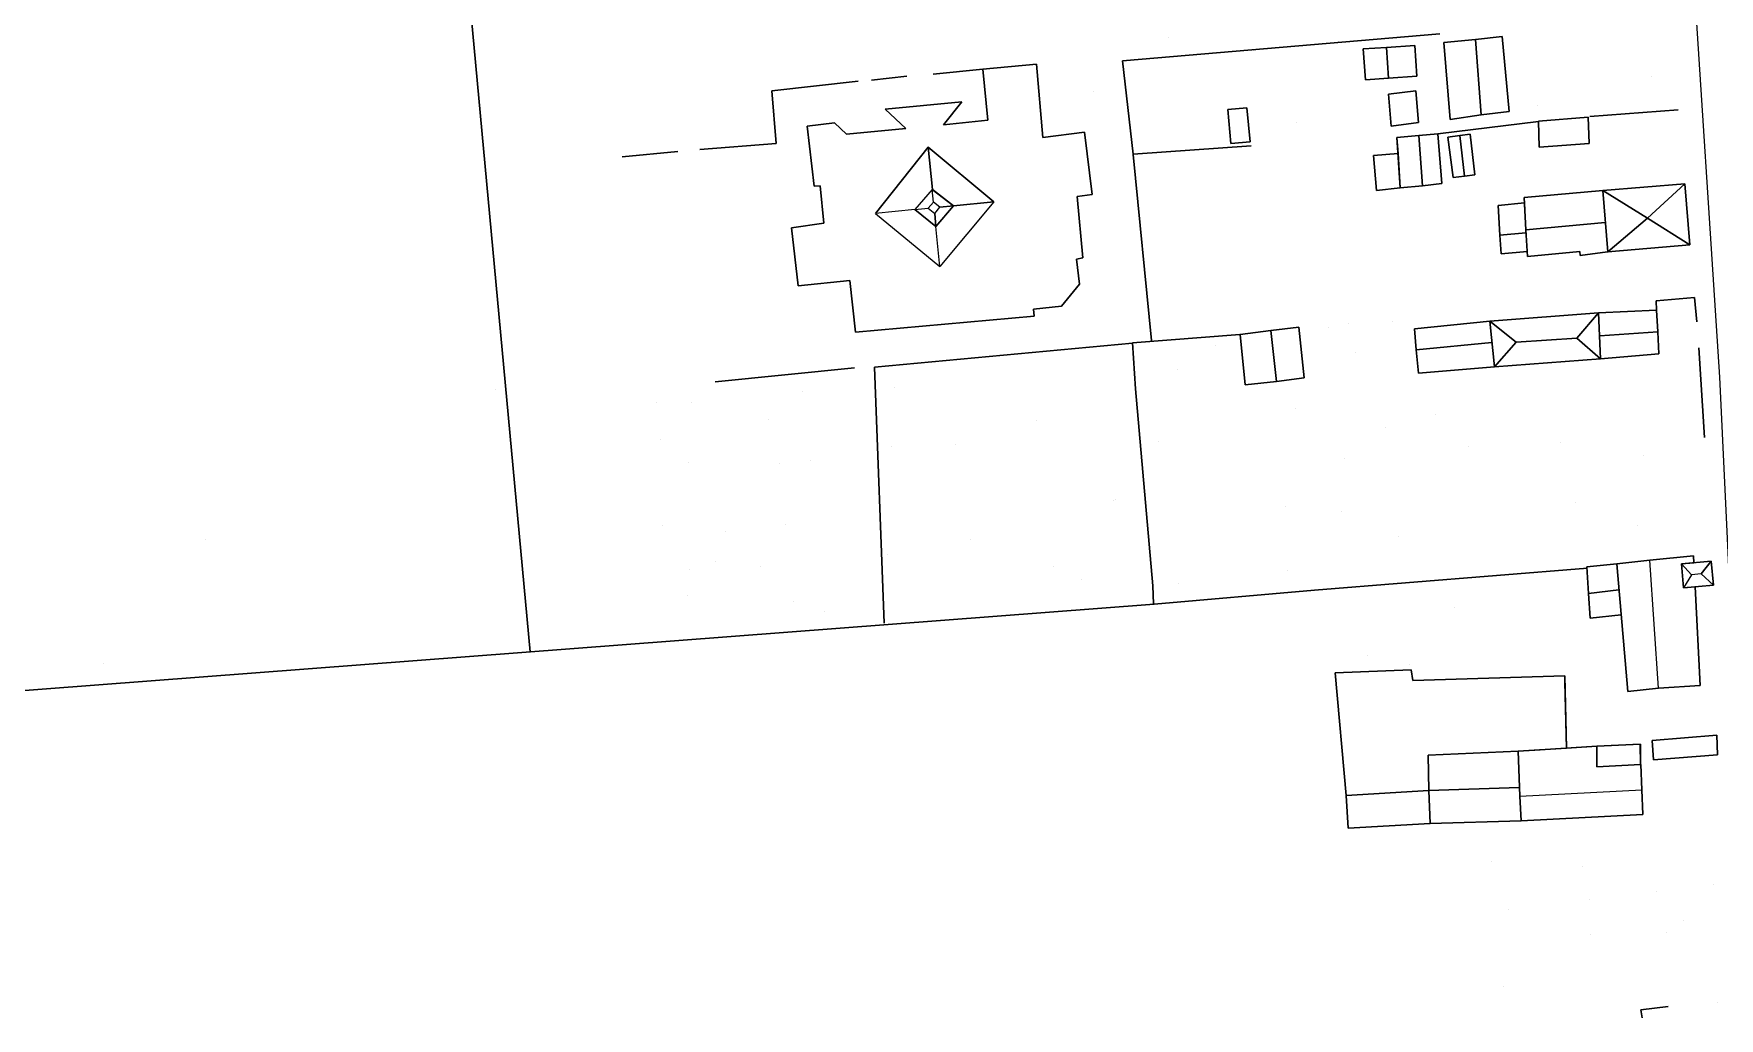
# Model space of a CAD drawing. Extents: x 526713 to 527247, y 149850 to 150411.
# Drawn here: x 526898.7 to 527122.1, y 149851.7 to 149982.2 of the extents above; entities that cross this region are included whole.
import ezdxf

# ---------------------------------------------------------------- set-up
doc = ezdxf.new("R2010")
doc.units = 0
doc.header["$LTSCALE"] = 10
doc.linetypes.add('CONTINU', pattern=[0])
for name, color, linetype in [('ARBRE', 3, 'CONTINU'), ('FACADE', 7, 'CONTINU'), ('MUR', 134, 'CONTINU'), ('TOIT', 1, 'CONTINU'), ('TROTTOIR', 5, 'CONTINU')]:
    doc.layers.add(name, color=color, linetype=linetype)

msp = doc.modelspace()

# ---------------------------------------------------------------- linework, layer by layer
at = {"layer": 'ARBRE'}
for p, q in [((527049.14, 149981.669, 139.84), (527049.14, 149981.669, 134.333818)), ((527071.648, 149981.16, 141.466), (527071.648, 149981.16, 134.4162)), ((527060.364, 149979.942, 139.53), (527060.364, 149979.942, 134.377042)), ((527113.141, 149976.55, 139.865), (527113.141, 149976.55, 134.57341)), ((527039.189, 149974.53, 143.234), (527039.189, 149974.53, 134.308106)), ((527098.012, 149972.698, 139.807), (527098.012, 149972.698, 134.524136)), ((527066.028, 149970.342, 141.55), (527066.028, 149970.342, 134.411548)), ((527070.342, 149943.234, 139.832), (527070.342, 149943.234, 134.46662)), ((527072.971, 149943.744, 139.832), (527072.971, 149943.744, 134.475414)), ((527078.788, 149944.049, 139.698), (527078.788, 149944.049, 134.49607)), ((527055.367, 149940.888, 139.765), (527055.367, 149940.888, 134.415714)), ((527073.876, 149939.881, 139.949), (527073.876, 149939.881, 134.484315)), ((527050.237, 149937.731, 139.748), (527050.237, 149937.731, 134.401698)), ((526959.853, 149935.04, 142.203), (526959.853, 149935.04, 134.436784)), ((527000.543, 149934.757, 140.913), (527000.543, 149934.757, 134.407539)), ((527012.782, 149935.335, 141.55), (527012.782, 149935.335, 134.394821)), ((526981.211, 149933.307, 137.016), (526981.211, 149933.307, 134.430802)), ((526985.865, 149933.328, 137.971), (526985.865, 149933.328, 134.427142)), ((527065.989, 149932.466, 140.469), (527065.989, 149932.466, 134.466491)), ((527084.439, 149931.689, 144.759), (527084.439, 149931.689, 134.534544)), ((526996.055, 149931.092, 136.991), (526996.055, 149931.092, 134.432621)), ((527031.542, 149930.929, 142.916), (527031.542, 149930.929, 134.406619)), ((527077.867, 149929.932, 144.089), (527077.867, 149929.932, 134.513261)), ((526981.766, 149928.356, 137.007), (526981.766, 149928.356, 134.459657)), ((527012.357, 149927.516, 143.251), (527012.357, 149927.516, 134.441379)), ((527020.898, 149927.669, 142.446), (527020.898, 149927.669, 134.433984)), ((527047.717, 149928.165, 146.209), (527047.717, 149928.165, 134.410672)), ((527088.907, 149927.524, 146.57), (527088.907, 149927.524, 134.556807)), ((527101.098, 149928.006, 148.028), (527101.098, 149928.006, 134.600326)), ((526985.516, 149925.386, 143.251), (526985.516, 149925.386, 134.474369)), ((526997.492, 149925.153, 138.323), (526997.492, 149925.153, 134.466647)), ((527001.713, 149925.561, 139.647), (527001.713, 149925.561, 134.461027)), ((527072.41, 149925.865, 140.418), (527072.41, 149925.865, 134.499381)), ((527112.035, 149926.301, 152.327), (527112.035, 149926.301, 134.642477)), ((527041.869, 149920.319, 144.399), (527041.869, 149920.319, 134.46151)), ((527042.079, 149920.478, 143.477), (527042.079, 149920.478, 134.460411)), ((527103.086, 149920.001, 148.229), (527103.086, 149920.001, 134.619179)), ((527064.606, 149919.533, 140.955), (527064.606, 149919.533, 134.480283)), ((527072.054, 149918.912, 143.075), (527072.054, 149918.912, 134.508202)), ((526981.994, 149917.033, 136.597), (526981.994, 149917.033, 134.526438)), ((526990.432, 149916.253, 138.005), (526990.432, 149916.253, 134.524639)), ((526998.318, 149917.171, 139.22), (526998.318, 149917.171, 134.513218)), ((527079.619, 149915.582, 141.499), (527079.619, 149915.582, 134.540485)), ((527111.227, 149917.008, 148.858), (527111.227, 149917.008, 134.653061)), ((526921.456, 149915.152, 146.938), (526921.456, 149915.152, 134.461038)), ((527022.81, 149915.125, 147.508), (527022.81, 149915.125, 134.506706)), ((526985.572, 149911.225, 144.885), (526985.572, 149911.225, 134.558063)), ((526989.11, 149912.171, 138.005), (526989.11, 149912.171, 134.549781)), ((526994.962, 149911.595, 149.738), (526994.962, 149911.595, 134.54874)), ((527011.851, 149913.204, 148.573), (527011.851, 149913.204, 134.526392)), ((527033.792, 149911.523, 143.335), (527033.792, 149911.523, 134.51966)), ((527064.844, 149911.098, 145.497), (527064.844, 149911.098, 134.498578)), ((527037.608, 149909.871, 143.335), (527037.608, 149909.871, 134.526529)), ((527050.465, 149909.32, 146.62), (527050.465, 149909.32, 134.520018)), ((526985.377, 149907.693, 138.256), (526985.377, 149907.693, 134.579097)), ((526999.439, 149906.901, 148.246), (526999.439, 149906.901, 134.573095)), ((527003.541, 149905.657, 148.229), (527003.541, 149905.657, 134.577334)), ((527086.96, 149906.128, 146.452), (527086.96, 149906.128, 134.580862)), ((526907.968, 149898.743, 143.528), (526907.968, 149898.743, 134.647535)), ((527075.51, 149899.777, 144.919), (527075.51, 149899.777, 134.557416)), ((527081.083, 149898.534, 144.91), (527081.083, 149898.534, 134.570589)), ((527091.853, 149872.505, 141.089), (527091.853, 149872.505, 134.706261)), ((527103.919, 149871.811, 144.466), (527103.919, 149871.811, 134.701197)), ((527121.28, 149869.407, 140.712), (527121.28, 149869.407, 134.758754)), ((527104.859, 149867.475, 140.938), (527104.859, 149867.475, 134.726122)), ((527113.835, 149868.439, 142.815), (527113.835, 149868.439, 134.733157)), ((527094.182, 149866.066, 142.731), (527094.182, 149866.066, 134.742567)), ((527117.403, 149864.601, 146.109), (527117.403, 149864.601, 134.75168)), ((527105.033, 149862.743, 143.528), (527105.033, 149862.743, 134.753971)), ((527115.069, 149863.091, 144.148), (527115.069, 149863.091, 134.74541)), ((527093.481, 149855.873, 146.26), (527093.481, 149855.873, 134.803372)), ((527121.835, 149853.771, 149.813), (527121.835, 149853.771, 134.794256))]:
    msp.add_line(p, q, dxfattribs=at)
at = {"layer": 'FACADE'}
for points in [[(527074.914, 149980.139, 137.426), (527077.98, 149980.347, 138.223), (527077.98, 149980.347, 134.44035), (527074.914, 149980.139, 134.429532)], [(527081.748, 149980.599, 137.418), (527077.98, 149980.347, 137.418), (527077.98, 149980.347, 134.44035), (527081.748, 149980.599, 134.453651)], [(527077.98, 149980.347, 138.223), (527078.256, 149976.267, 138.223), (527078.256, 149976.267, 134.447285), (527077.98, 149980.347, 134.44035)], [(527082.028, 149976.527, 137.418), (527081.748, 149980.599, 137.418), (527081.748, 149980.599, 134.453651), (527082.028, 149976.527, 134.460589)], [(527086.432, 149970.807, 142.036), (527085.589, 149980.972, 142.036), (527085.589, 149980.972, 134.467041), (527086.432, 149970.807, 134.484882)], [(527093.334, 149981.799, 142.287), (527094.248, 149971.871, 142.287), (527094.248, 149971.871, 134.511685), (527093.334, 149981.799, 134.493931)], [(527031.597, 149978.121, 137.703), (527024.495, 149977.461, 137.703), (527024.495, 149977.461, 134.250544), (527031.597, 149978.121, 134.275345)], [(527032.45, 149968.409, 137.703), (527031.597, 149978.121, 137.703), (527031.597, 149978.121, 134.275345), (527032.45, 149968.409, 134.292564)], [(527075.19, 149976.06, 137.426), (527074.914, 149980.139, 137.426), (527074.914, 149980.139, 134.429532), (527075.19, 149976.06, 134.436465)], [(527024.495, 149977.461, 137.703), (527025.166, 149970.695, 137.703), (527025.166, 149970.695, 134.262818), (527024.495, 149977.461, 134.250544)], [(527078.256, 149976.267, 138.223), (527075.19, 149976.06, 137.426), (527075.19, 149976.06, 134.436465), (527078.256, 149976.267, 134.447285)], [(527078.256, 149976.267, 137.418), (527082.028, 149976.527, 137.418), (527082.028, 149976.527, 134.460589), (527078.256, 149976.267, 134.447285)], [(527081.882, 149974.567, 138.038), (527078.266, 149974.165, 138.038), (527078.266, 149974.165, 134.450378), (527081.882, 149974.567, 134.46291)], [(527078.591, 149969.926, 136.773), (527078.266, 149974.165, 138.038), (527078.266, 149974.165, 134.450378), (527078.591, 149969.926, 134.457722)], [(527082.22, 149970.411, 136.773), (527081.882, 149974.567, 138.038), (527081.882, 149974.567, 134.46291), (527082.22, 149970.411, 134.47018)], [(527021.72, 149973.115, 137.703), (527011.534, 149972.171, 137.703), (527011.534, 149972.171, 134.211225), (527021.72, 149973.115, 134.246799)], [(527011.534, 149972.171, 137.703), (527014.28, 149969.61, 137.703), (527014.28, 149969.61, 134.22491), (527011.534, 149972.171, 134.211225)], [(527019.274, 149970.1, 137.703), (527021.72, 149973.115, 137.703), (527021.72, 149973.115, 134.246799), (527019.274, 149970.1, 134.242312)], [(527059.476, 149972.355, 136.563), (527056.943, 149972.108, 136.563), (527056.943, 149972.108, 134.376026), (527059.476, 149972.355, 134.384855)], [(527056.943, 149972.108, 136.563), (527057.383, 149967.589, 136.563), (527057.383, 149967.589, 134.384194), (527056.943, 149972.108, 134.376026)], [(527059.916, 149967.836, 136.563), (527059.476, 149972.355, 136.563), (527059.476, 149972.355, 134.384855), (527059.916, 149967.836, 134.393023)], [(527004.81, 149970.339, 137.703), (527001.229, 149969.911, 137.703), (527001.229, 149969.911, 134.199146), (527004.81, 149970.339, 134.193894)], [(527002.136, 149961.963, 137.703), (527001.229, 149969.911, 137.703), (527001.229, 149969.911, 134.199146), (527002.136, 149961.963, 134.245454)], [(527006.41, 149968.85, 137.703), (527004.81, 149970.339, 137.703), (527004.81, 149970.339, 134.193894), (527006.41, 149968.85, 134.201483)], [(527014.28, 149969.61, 137.703), (527006.41, 149968.85, 137.703), (527006.41, 149968.85, 134.201483), (527014.28, 149969.61, 134.22491)], [(527025.166, 149970.695, 137.703), (527019.274, 149970.1, 137.703), (527019.274, 149970.1, 134.242312), (527025.166, 149970.695, 134.262818)], [(527078.591, 149969.926, 136.773), (527082.22, 149970.411, 136.773), (527082.22, 149970.411, 134.47018), (527078.591, 149969.926, 134.457722)], [(527098.137, 149970.548, 137.074), (527104.741, 149971.1, 137.074), (527104.741, 149971.1, 134.550867), (527098.137, 149970.548, 134.527716)], [(527098.224, 149967.112, 136.907), (527098.137, 149970.548, 137.074), (527098.137, 149970.548, 134.527716), (527098.224, 149967.112, 134.533028)], [(527104.741, 149971.1, 137.074), (527104.872, 149967.589, 136.907), (527104.872, 149967.589, 134.556449), (527104.741, 149971.1, 134.550867)], [(527037.982, 149969.099, 137.703), (527032.45, 149968.409, 137.703), (527032.45, 149968.409, 134.292564), (527037.982, 149969.099, 134.311626)], [(527038.995, 149960.862, 137.703), (527037.982, 149969.099, 137.703), (527037.982, 149969.099, 134.311626), (527038.995, 149960.862, 134.32728)], [(527057.383, 149967.589, 136.563), (527059.916, 149967.836, 136.563), (527059.916, 149967.836, 134.393023), (527057.383, 149967.589, 134.384194)], [(527079.385, 149968.415, 136.572), (527079.526, 149966.288, 136.572), (527079.526, 149966.288, 134.466405), (527079.385, 149968.415, 134.4628)], [(527079.385, 149968.415, 136.572), (527079.385, 149968.415, 136.572), (527079.385, 149968.415, 134.4628)], [(527085.338, 149962.296, 136.488), (527084.802, 149968.871, 136.488), (527084.802, 149968.871, 134.481785), (527085.338, 149962.296, 134.493292)], [(527086.809, 149963.125, 136.882), (527086.14, 149968.452, 136.882), (527086.14, 149968.452, 134.487248), (527086.809, 149963.125, 134.497422)], [(527089.071, 149968.836, 136.865), (527089.7, 149963.477, 136.865), (527089.7, 149963.477, 134.507396), (527089.071, 149968.836, 134.497321)], [(527104.872, 149967.589, 136.907), (527098.224, 149967.112, 136.907), (527098.224, 149967.112, 134.533028), (527104.872, 149967.589, 134.556449)], [(527079.526, 149966.288, 136.572), (527076.252, 149966, 136.37), (527076.252, 149966, 134.454948), (527079.526, 149966.288, 134.466405)], [(527076.252, 149966, 136.37), (527076.667, 149961.397, 136.37), (527076.667, 149961.397, 134.463147), (527076.252, 149966, 134.454948)], [(527002.914, 149962.021, 137.703), (527002.136, 149961.963, 137.703), (527002.136, 149961.963, 134.245454), (527002.914, 149962.021, 134.24452)], [(527003.397, 149957.075, 137.703), (527002.914, 149962.021, 137.703), (527002.914, 149962.021, 134.24452), (527003.397, 149957.075, 134.2734)], [(527036.976, 149960.607, 137.703), (527038.995, 149960.862, 137.703), (527038.995, 149960.862, 134.32728), (527036.976, 149960.607, 134.320327)], [(527037.725, 149952.451, 137.703), (527036.976, 149960.607, 137.703), (527036.976, 149960.607, 134.320327), (527037.725, 149952.451, 134.334906)], [(527079.827, 149961.74, 136.572), (527076.667, 149961.397, 136.37), (527076.667, 149961.397, 134.463147), (527079.827, 149961.74, 134.474111)], [(527106.663, 149961.365, 138.608), (527096.23, 149960.449, 138.608), (527096.23, 149960.449, 134.535486), (527106.663, 149961.365, 134.571997)], [(527117.533, 149962.284, 141.282), (527106.663, 149961.365, 141.282), (527106.663, 149961.365, 134.571997), (527117.533, 149962.284, 134.610088)], [(527107.35, 149953.247, 141.282), (527106.663, 149961.365, 141.282), (527106.663, 149961.365, 134.571997), (527107.35, 149953.247, 134.586295)], [(527117.533, 149962.284, 141.282), (527118.219, 149954.167, 141.282), (527118.219, 149954.167, 134.624381), (527117.533, 149962.284, 134.610088)], [(527092.773, 149959.384, 137.854), (527096.267, 149959.747, 137.854), (527096.267, 149959.747, 134.536641), (527092.773, 149959.384, 134.524495)], [(526999.117, 149956.437, 137.703), (527003.397, 149957.075, 137.703), (527003.397, 149957.075, 134.2734), (526999.117, 149956.437, 134.280425)], [(527000.013, 149948.773, 137.703), (526999.117, 149956.437, 137.703), (526999.117, 149956.437, 134.280425), (527000.013, 149948.773, 134.325062)], [(527118.219, 149954.167, 141.282), (527107.35, 149953.247, 141.282), (527107.35, 149953.247, 134.586295), (527118.219, 149954.167, 134.624381)], [(527036.885, 149952.286, 137.703), (527037.725, 149952.451, 137.703), (527037.725, 149952.451, 134.334906), (527036.885, 149952.286, 134.332099)], [(527037.291, 149948.989, 137.703), (527036.885, 149952.286, 137.703), (527036.885, 149952.286, 134.332099), (527037.291, 149948.989, 134.338366)], [(527096.653435, 149953.284882, 138.524), (527093.189, 149952.977, 138.524), (527093.189, 149952.977, 134.535322), (527096.653435, 149953.284882, 134.547441)], [(527096.695, 149952.634, 138.927), (527103.629, 149953.304, 138.927), (527103.629, 149953.304, 134.572715), (527096.695, 149952.634, 134.548538)], [(527103.629, 149953.304, 138.927), (527103.676, 149952.761, 138.843), (527103.676, 149952.761, 134.573675), (527103.629, 149953.304, 134.572715)], [(527103.676, 149952.761, 138.843), (527107.304, 149953.255, 138.843), (527107.304, 149953.255, 134.586116), (527103.676, 149952.761, 134.573675)], [(527006.87, 149949.472, 137.703), (527000.013, 149948.773, 137.703), (527000.013, 149948.773, 134.325062), (527006.87, 149949.472, 134.315719)], [(527006.87, 149949.472, 137.703), (527007.62, 149942.6, 137.703), (527007.62, 149942.6, 134.355784), (527006.87, 149949.472, 134.315719)], [(527034.908, 149946.071, 137.703), (527037.291, 149948.989, 137.703), (527037.291, 149948.989, 134.338366), (527034.908, 149946.071, 134.333966)], [(527007.62, 149942.6, 137.703), (527031.303, 149944.753, 137.703), (527031.303, 149944.753, 134.325057), (527007.62, 149942.6, 134.355784)], [(527031.208, 149945.68, 137.703), (527034.908, 149946.071, 137.703), (527034.908, 149946.071, 134.333966), (527031.208, 149945.68, 134.321114)], [(527031.303, 149944.753, 137.703), (527031.208, 149945.68, 137.703), (527031.208, 149945.68, 134.321114), (527031.303, 149944.753, 134.325057)], [(527091.678, 149944.084, 145.648), (527106.089, 149945.177, 145.648), (527106.089, 149945.177, 134.593457), (527091.678, 149944.084, 134.542775)], [(527113.797, 149945.527, 139.48), (527106.089, 149945.177, 139.488), (527106.089, 149945.177, 134.593457), (527113.797, 149945.527, 134.620907)], [(527106.089, 149945.177, 145.648), (527106.357, 149939.099, 145.648), (527106.357, 149939.099, 134.603269), (527106.089, 149945.177, 134.593457)], [(527059.251, 149935.626, 139.019), (527058.602, 149942.31, 139.019), (527058.602, 149942.31, 134.42538), (527059.251, 149935.626, 134.437455)], [(527067.102, 149936.547, 138.843), (527066.367, 149943.269, 138.843), (527066.367, 149943.269, 134.452151), (527067.102, 149936.547, 134.464593)], [(527091.678, 149944.084, 140.125), (527081.712, 149943.048, 140.125), (527081.712, 149943.048, 134.508132), (527091.678, 149944.084, 134.542775)], [(527092.309, 149938.029, 145.648), (527091.678, 149944.084, 145.648), (527091.678, 149944.084, 134.542775), (527092.309, 149938.029, 134.55387)], [(527092.309, 149938.029, 140.083), (527082.216, 149937.18, 140.083), (527082.216, 149937.18, 134.518494), (527092.309, 149938.029, 134.55387)], [(527106.357, 149939.099, 145.648), (527092.309, 149938.029, 145.648), (527092.309, 149938.029, 134.55387), (527106.357, 149939.099, 134.603269)], [(527114.076, 149939.748, 139.496), (527106.357, 149939.099, 139.496), (527106.357, 149939.099, 134.603269), (527114.076, 149939.748, 134.630324)], [(527104.555, 149911.506, 138.717), (527108.533, 149911.927, 138.717), (527108.533, 149911.927, 134.650679), (527104.555, 149911.506, 134.636862)], [(527109.973, 149894.984, 141.047), (527108.533, 149911.927, 141.047), (527108.533, 149911.927, 134.650679), (527109.973, 149894.984, 134.680543)], [(527121.037, 149912.266, 140.888), (527117.072, 149911.901, 140.888), (527117.072, 149911.901, 134.68169), (527121.037, 149912.266, 134.695541)], [(527117.072, 149911.901, 140.888), (527117.366, 149908.721, 140.888), (527117.366, 149908.721, 134.687381), (527117.072, 149911.901, 134.68169)], [(527118.723811, 149912.053058, 140.477), (527118.666, 149912.962, 140.477), (527118.666, 149912.962, 134.685929), (527118.723811, 149912.053058, 134.68746)], [(527121.331, 149909.087, 140.888), (527121.037, 149912.266, 140.888), (527121.037, 149912.266, 134.695541), (527121.331, 149909.087, 134.701231)], [(527117.366, 149908.721, 140.888), (527121.331, 149909.087, 140.888), (527121.331, 149909.087, 134.701231), (527117.366, 149908.721, 134.687381)], [(527119.575, 149895.811, 140.477), (527118.920935, 149908.864532, 140.477), (527118.920935, 149908.864532, 134.692812), (527119.575, 149895.811, 134.714169)], [(527104.972, 149904.724, 138.474), (527109.10733, 149905.169448, 138.474), (527109.10733, 149905.169448, 134.66259), (527104.972, 149904.724, 134.648238)], [(527081.245, 149897.89, 138.491), (527071.172, 149897.466, 138.491), (527071.172, 149897.466, 134.574378), (527081.245, 149897.89, 134.572113)], [(527081.505, 149896.458, 138.591), (527081.245, 149897.89, 138.491), (527081.245, 149897.89, 134.572113), (527081.505, 149896.458, 134.575139)], [(527101.61, 149897.063, 138.591), (527081.505, 149896.458, 138.591), (527081.505, 149896.458, 134.575139), (527101.61, 149897.063, 134.647185)], [(527101.86, 149887.49, 140.259), (527101.61, 149897.063, 138.591), (527101.61, 149897.063, 134.647185), (527101.86, 149887.49, 134.662014)], [(527113.221, 149888.53, 137.896), (527121.766, 149889.208, 137.896), (527121.766, 149889.208, 134.731719), (527113.221, 149888.53, 134.70171)], [(527121.851, 149886.621, 138.466), (527121.766, 149889.208, 137.896), (527121.766, 149889.208, 134.731719), (527121.851, 149886.621, 134.73579)], [(527095.428, 149887.11, 140.259), (527083.496, 149886.59, 140.259), (527083.496, 149886.59, 134.629325), (527095.428, 149887.11, 134.639236)], [(527083.496, 149886.59, 138.843), (527083.58437, 149881.86639, 140.435), (527083.58437, 149881.86639, 134.657189), (527083.496, 149886.59, 134.629325)], [(527105.861, 149887.739, 140.879), (527111.633787, 149888.026765, 140.879), (527111.633787, 149888.026765, 134.696685), (527105.861, 149887.739, 134.676164)], [(527105.863, 149885.003, 142.245), (527105.861, 149887.739, 141.575), (527105.861, 149887.739, 134.676164), (527105.863, 149885.003, 134.680151)], [(527111.679, 149885.311, 140.879), (527111.639, 149888.034, 140.879), (527111.639, 149888.034, 134.696693), (527111.679, 149885.311, 134.700799)], [(527113.221, 149888.53, 137.896), (527113.382, 149885.95, 138.466), (527113.382, 149885.95, 134.706047), (527113.221, 149888.53, 134.70171)], [(527113.382, 149885.95, 138.466), (527121.851, 149886.621, 138.466), (527121.851, 149886.621, 134.73579), (527113.382, 149885.95, 134.706047)], [(527111.679, 149885.311, 142.245), (527105.863, 149885.003, 142.245), (527105.863, 149885.003, 134.680151), (527111.679, 149885.311, 134.700799)], [(527095.821, 149877.876, 138.843), (527083.78, 149877.496, 138.843), (527083.78, 149877.496, 134.682883), (527095.821, 149877.876, 134.671487)], [(527095.821, 149877.876, 142.388), (527111.976, 149878.688, 142.388), (527111.976, 149878.688, 134.711508), (527095.821, 149877.876, 134.671487)], [(527072.93, 149876.916, 138.96), (527083.78, 149877.496, 138.96), (527083.78, 149877.496, 134.682883), (527072.93, 149876.916, 134.694557)]]:
    msp.add_3dface(points, dxfattribs=at)
at = {"layer": 'FACADE', "invisible_edges": 8}
for points in [[(527089.801, 149981.369, 143.301), (527085.589, 149980.972, 142.036), (527085.589, 149980.972, 134.467041), (527089.801, 149981.369, 134.481742)], [(527089.801, 149981.369, 143.301), (527093.334, 149981.799, 142.287), (527093.334, 149981.799, 134.493931), (527089.801, 149981.369, 134.481742)], [(527090.56, 149971.393, 143.293), (527086.432, 149970.807, 142.036), (527086.432, 149970.807, 134.484882), (527090.56, 149971.393, 134.499003)], [(527090.56, 149971.393, 143.293), (527094.248, 149971.871, 142.287), (527094.248, 149971.871, 134.511685), (527090.56, 149971.393, 134.499003)], [(527082.26, 149968.674, 136.957), (527079.385, 149968.415, 136.572), (527079.385, 149968.415, 134.4628), (527082.26, 149968.674, 134.472851)], [(527082.26, 149968.674, 136.957), (527084.802, 149968.871, 136.488), (527084.802, 149968.871, 134.481785), (527082.26, 149968.674, 134.472851)], [(527087.716, 149968.663, 137.083), (527086.14, 149968.452, 136.882), (527086.14, 149968.452, 134.487248), (527087.716, 149968.663, 134.492658)], [(527087.716, 149968.663, 137.083), (527089.071, 149968.836, 136.865), (527089.071, 149968.836, 134.497321), (527087.716, 149968.663, 134.492658)], [(527088.323, 149963.287, 137.083), (527086.809, 149963.125, 136.882), (527086.809, 149963.125, 134.497422), (527088.323, 149963.287, 134.502678)], [(527088.323, 149963.287, 137.083), (527089.7, 149963.477, 136.865), (527089.7, 149963.477, 134.507396), (527088.323, 149963.287, 134.502678)], [(527082.754, 149962.001, 136.949), (527079.827, 149961.74, 136.572), (527079.827, 149961.74, 134.474111), (527082.754, 149962.001, 134.484348)], [(527082.754, 149962.001, 136.949), (527085.338, 149962.296, 136.488), (527085.338, 149962.296, 134.493292), (527082.754, 149962.001, 134.484348)], [(527096.469, 149956.173, 140.041), (527096.23, 149960.449, 138.608), (527096.23, 149960.449, 134.535486), (527096.469, 149956.173, 134.542571)], [(527093.019, 149955.466, 139.455), (527092.773, 149959.384, 137.854), (527092.773, 149959.384, 134.524495), (527093.019, 149955.466, 134.531086)], [(527096.469, 149956.173, 140.041), (527096.695, 149952.634, 138.927), (527096.695, 149952.634, 134.548538), (527096.469, 149956.173, 134.542571)], [(527093.019, 149955.466, 139.455), (527093.189, 149952.977, 138.524), (527093.189, 149952.977, 134.535322), (527093.019, 149955.466, 134.531086)], [(527113.941, 149942.643, 140.385), (527113.797, 149945.527, 139.48), (527113.797, 149945.527, 134.620907), (527113.941, 149942.643, 134.625624)], [(527062.67, 149942.824, 140.837), (527058.602, 149942.31, 139.019), (527058.602, 149942.31, 134.42538), (527062.67, 149942.824, 134.439388)], [(527062.67, 149942.824, 140.837), (527066.367, 149943.269, 138.843), (527066.367, 149943.269, 134.452151), (527062.67, 149942.824, 134.439388)], [(527081.942, 149940.264, 140.829), (527081.712, 149943.048, 140.125), (527081.712, 149943.048, 134.508132), (527081.942, 149940.264, 134.513015)], [(527113.941, 149942.643, 140.385), (527114.076, 149939.748, 139.496), (527114.076, 149939.748, 134.630324), (527113.941, 149942.643, 134.625624)], [(527081.942, 149940.264, 140.829), (527082.216, 149937.18, 140.083), (527082.216, 149937.18, 134.518494), (527081.942, 149940.264, 134.513015)], [(527063.395, 149936.085, 140.837), (527059.251, 149935.626, 139.019), (527059.251, 149935.626, 134.437455), (527063.395, 149936.085, 134.451819)], [(527063.395, 149936.085, 140.837), (527067.102, 149936.547, 138.843), (527067.102, 149936.547, 134.464593), (527063.395, 149936.085, 134.451819)], [(527104.781, 149907.976, 139.84), (527104.555, 149911.506, 138.717), (527104.555, 149911.506, 134.636862), (527104.781, 149907.976, 134.642816)], [(527104.781, 149907.976, 139.84), (527104.555, 149911.506, 138.717), (527104.555, 149911.506, 134.636862), (527104.781, 149907.976, 134.642816)], [(527112.907, 149912.409, 142.832), (527108.533, 149911.927, 141.047), (527108.533, 149911.927, 134.650679), (527112.907, 149912.409, 134.665844)], [(527112.907, 149912.409, 142.832), (527118.666, 149912.962, 140.477), (527118.666, 149912.962, 134.685929), (527112.907, 149912.409, 134.665844)], [(527104.781, 149907.976, 139.84), (527104.972, 149904.724, 138.474), (527104.972, 149904.724, 134.648238), (527104.781, 149907.976, 134.642816)], [(527104.781, 149907.976, 139.84), (527104.972, 149904.724, 138.474), (527104.972, 149904.724, 134.648238), (527104.781, 149907.976, 134.642816)], [(527072.639, 149881.246, 140.971), (527071.172, 149897.466, 138.491), (527071.172, 149897.466, 134.574378), (527072.639, 149881.246, 134.669175)], [(527114.038, 149895.446, 142.832), (527109.973, 149894.984, 141.047), (527109.973, 149894.984, 134.680543), (527114.038, 149895.446, 134.694616)], [(527114.038, 149895.446, 142.832), (527119.575, 149895.811, 140.477), (527119.575, 149895.811, 134.714169), (527114.038, 149895.446, 134.694616)], [(527083.583, 149881.897, 140.971), (527083.496, 149886.59, 140.259), (527083.496, 149886.59, 134.629325), (527083.583, 149881.897, 134.657009)], [(527101.86, 149887.49, 141.575), (527095.428, 149887.11, 141.575), (527095.428, 149887.11, 134.639236), (527101.86, 149887.49, 134.662014)], [(527095.65, 149881.114, 144.081), (527095.428, 149887.11, 141.575), (527095.428, 149887.11, 134.639236), (527095.65, 149881.114, 134.65247)], [(527101.86, 149887.49, 141.575), (527105.861, 149887.739, 141.575), (527105.861, 149887.739, 134.676164), (527101.86, 149887.49, 134.662014)], [(527111.829, 149881.962, 144.081), (527111.687, 149885.32, 142.245), (527111.687, 149885.32, 134.700815), (527111.829, 149881.962, 134.706213)], [(527072.639, 149881.246, 140.971), (527072.93, 149876.916, 138.96), (527072.93, 149876.916, 134.694557), (527072.639, 149881.246, 134.669175)], [(527083.583, 149881.897, 140.971), (527083.78, 149877.496, 138.96), (527083.78, 149877.496, 134.682883), (527083.583, 149881.897, 134.657009)], [(527095.65, 149881.114, 144.081), (527095.821, 149877.876, 142.388), (527095.821, 149877.876, 134.671487), (527095.65, 149881.114, 134.65247)], [(527111.829, 149881.962, 144.081), (527111.976, 149878.688, 142.388), (527111.976, 149878.688, 134.711508), (527111.829, 149881.962, 134.706213)]]:
    msp.add_3dface(points, dxfattribs=at)
at = {"layer": 'MUR', "invisible_edges": 8}
for points in [[(526955.333, 149999.127, 136.739), (526964.512, 149900.268, 136.739), (526964.512, 149900.268, 134.638857), (526955.333, 149999.127, 134.061262)], [(527068.434, 149908.413, 136.63), (527104.625, 149911.33, 136.639), (527104.625, 149911.33, 134.637372), (527068.434, 149908.413, 134.511727)], [(527068.434, 149908.413, 136.63), (527047.186, 149906.586, 136.706), (527047.186, 149906.586, 134.538676), (527068.434, 149908.413, 134.511727)]]:
    msp.add_3dface(points, dxfattribs=at)
at = {"layer": 'MUR'}
for points in [[(527043.005, 149978.566, 136.739), (527085.055, 149982.131, 136.739), (527085.055, 149982.131, 134.463419), (527043.005, 149978.566, 134.316078)], [(527044.411, 149966.188, 136.739), (527043.005, 149978.566, 136.739), (527043.005, 149978.566, 134.316078), (527044.411, 149966.188, 134.339179)], [(527007.947, 149975.853, 134.745), (526996.541, 149974.602, 134.761), (526996.541, 149974.602, 134.174969), (527007.947, 149975.853, 134.192859)], [(527014.409, 149976.544, 134.736), (527009.742, 149976.017, 134.736), (527009.742, 149976.017, 134.199132), (527014.409, 149976.544, 134.215294)], [(527024.505, 149977.437, 134.736), (527017.897, 149976.792, 134.736), (527017.897, 149976.792, 134.227585), (527024.505, 149977.437, 134.250616)], [(526996.541, 149974.602, 134.761), (526997.085, 149967.62, 134.828), (526997.085, 149967.62, 134.215842), (526996.541, 149974.602, 134.174969)], [(527104.958, 149971.192, 136.379), (527116.656, 149972.087, 136.379), (527116.656, 149972.087, 134.59265), (527104.958, 149971.192, 134.551521)], [(527098.122, 149970.512, 136.161), (527084.819, 149968.889, 136.161), (527084.819, 149968.889, 134.481821), (527098.122, 149970.512, 134.527714)], [(526997.085, 149967.62, 134.828), (526986.969, 149966.835, 134.862), (526986.969, 149966.835, 134.22817), (526997.085, 149967.62, 134.215842)], [(527060.059, 149967.317, 136.739), (527044.411, 149966.188, 136.739), (527044.411, 149966.188, 134.339179), (527060.059, 149967.317, 134.394296)], [(526984.061, 149966.556, 134.896), (526976.684, 149965.827, 134.937), (526976.684, 149965.827, 134.241946), (526984.061, 149966.556, 134.23203)], [(527046.843, 149941.497, 136.094), (527044.414, 149966.14, 136.094), (527044.414, 149966.14, 134.33926), (527046.843, 149941.497, 134.38391)], [(527118.819, 149947.208, 136.27), (527113.73, 149946.753, 136.27), (527113.73, 149946.753, 134.618881), (527118.819, 149947.208, 134.636678)], [(527119.133, 149943.983, 136.27), (527118.819, 149947.208, 136.27), (527118.819, 149947.208, 134.636678), (527119.133, 149943.983, 134.642508)], [(527113.73, 149946.753, 136.27), (527113.771, 149945.53, 136.27), (527113.771, 149945.53, 134.620809), (527113.73, 149946.753, 134.618881)], [(527058.553, 149942.297, 137.175), (527044.34, 149941.203, 136.89), (527044.34, 149941.203, 134.375258), (527058.553, 149942.297, 134.425221)], [(527044.322, 149941.176, 136.094), (527010.131, 149937.975, 136.094), (527010.131, 149937.975, 134.381224), (527044.322, 149941.176, 134.375232)], [(527044.727, 149935.121, 136.89), (527044.34, 149941.203, 136.89), (527044.34, 149941.203, 134.375258), (527044.727, 149935.121, 134.385507)], [(527120.141, 149928.67, 136.27), (527119.411, 149940.556, 136.27), (527119.411, 149940.556, 134.6485), (527120.141, 149928.67, 134.668434)], [(526989.031, 149936.041, 134.963), (527007.459, 149937.884, 134.971), (527007.459, 149937.884, 134.383793), (526989.031, 149936.041, 134.408694)], [(527010.131, 149937.975, 136.094), (527011.434, 149904.058, 136.102), (527011.434, 149904.058, 134.580791), (527010.131, 149937.975, 134.381224)], [(527044.727, 149935.121, 135.139), (527044.727, 149935.121, 136.89), (527044.727, 149935.121, 134.385507)], [(527047.032, 149909.007, 135.139), (527044.727, 149935.121, 135.139), (527044.727, 149935.121, 134.385507), (527047.032, 149909.007, 134.524477)], [(527047.124, 149906.602, 136.572), (527047.032, 149909.006, 136.572), (527047.032, 149909.006, 134.524483), (527047.124, 149906.602, 134.538628)], [(527047.186, 149906.586, 136.706), (526878.952, 149893.713, 136.697), (526878.952, 149893.713, 134.701597), (527047.186, 149906.586, 134.538676)], [(527101.623389, 149896.222554, 140.594), (527101.86, 149887.49, 140.259), (527101.86, 149887.49, 140.259), (527101.623389, 149896.222554, 138.73134)], [(527096.997, 149887.2, 142.245), (527105.861, 149887.739, 142.245), (527105.861, 149887.739, 141.575), (527096.997, 149887.2, 141.575)], [(527111.633787, 149888.026765, 142.245), (527105.861, 149887.739, 142.245), (527105.861, 149887.739, 140.879), (527111.633787, 149888.026765, 140.879)], [(527111.679, 149885.311, 142.245), (527111.633787, 149888.026765, 142.245), (527111.633787, 149888.026765, 140.879), (527111.679, 149885.311, 140.879)], [(527111.723, 149852.821, 136.966), (527115.336, 149853.276, 136.966), (527115.336, 149853.276, 134.802122), (527111.723, 149852.821, 134.807558)], [(527111.896, 149851.788, 136.966), (527111.723, 149852.821, 136.966), (527111.723, 149852.821, 134.807558), (527111.896, 149851.788, 134.813534)]]:
    msp.add_3dface(points, dxfattribs=at)
at = {"layer": 'TOIT'}
for points in [[(527078.256, 149976.267, 138.223), (527075.19, 149976.06, 137.426), (527074.914, 149980.139, 137.426), (527077.98, 149980.347, 138.223)], [(527077.98, 149980.347, 137.418), (527081.748, 149980.599, 137.418), (527082.028, 149976.527, 137.418), (527078.256, 149976.267, 137.418)], [(527086.432, 149970.807, 142.036), (527085.589, 149980.972, 142.036), (527089.801, 149981.369, 143.301), (527090.56, 149971.393, 143.293)], [(527090.56, 149971.393, 143.293), (527089.801, 149981.369, 143.301), (527093.334, 149981.799, 142.287), (527094.248, 149971.871, 142.287)], [(527082.22, 149970.411, 136.773), (527078.591, 149969.926, 136.773), (527078.266, 149974.165, 138.038), (527081.882, 149974.567, 138.038)], [(527059.916, 149967.836, 136.563), (527057.383, 149967.589, 136.563), (527056.943, 149972.108, 136.563), (527059.476, 149972.355, 136.563)], [(527104.872, 149967.589, 136.907), (527098.224, 149967.112, 136.907), (527098.137, 149970.548, 137.074), (527104.741, 149971.1, 137.074)], [(527015.463, 149958.865, 139.103), (527010.286, 149958.354, 137.695), (527017.237, 149967.125, 137.695), (527017.8, 149961.499, 139.103)], [(527017.8, 149961.499, 139.103), (527017.237, 149967.125, 137.695), (527025.933, 149959.872, 137.695), (527020.611, 149959.353, 139.103)], [(527082.754, 149962.001, 136.949), (527079.827, 149961.74, 136.572), (527079.385, 149968.415, 136.572), (527082.26, 149968.674, 136.957)], [(527085.338, 149962.296, 136.488), (527082.754, 149962.001, 136.949), (527082.26, 149968.674, 136.957), (527084.802, 149968.871, 136.488)], [(527088.323, 149963.287, 137.083), (527086.809, 149963.125, 136.882), (527086.14, 149968.452, 136.882), (527087.716, 149968.663, 137.083)], [(527088.323, 149963.287, 137.083), (527087.716, 149968.663, 137.083), (527089.071, 149968.836, 136.865), (527089.7, 149963.477, 136.865)], [(527079.526, 149966.288, 136.572), (527079.827, 149961.74, 136.572), (527076.667, 149961.397, 136.37), (527076.252, 149966, 136.37)], [(527017.792, 149961.5, 139.463), (527015.466, 149958.863, 139.463), (527015.463, 149958.865, 139.103), (527017.8, 149961.499, 139.103)], [(527015.466, 149958.863, 139.463), (527017.262, 149959.035, 141.097), (527017.965, 149959.855, 141.097), (527017.792, 149961.5, 139.463)], [(527018.808, 149959.185, 141.097), (527017.965, 149959.855, 141.097), (527017.792, 149961.5, 139.463), (527020.605, 149959.358, 139.463)], [(527020.611, 149959.353, 139.103), (527017.8, 149961.499, 139.103), (527017.792, 149961.5, 139.463), (527020.605, 149959.358, 139.463)], [(527106.663, 149961.365, 138.608), (527106.988, 149957.159, 140.041), (527096.469, 149956.173, 140.041), (527096.23, 149960.449, 138.608)], [(527112.578, 149957.7, 142.857), (527106.663, 149961.365, 141.282), (527117.533, 149962.284, 141.282), (527112.578, 149957.7, 142.857)], [(527112.578, 149957.7, 142.857), (527107.35, 149953.247, 141.282), (527106.663, 149961.365, 141.282), (527112.578, 149957.7, 142.857)], [(527112.578, 149957.7, 142.857), (527117.533, 149962.284, 141.282), (527118.219, 149954.167, 141.282), (527112.578, 149957.7, 142.857)], [(527018.272, 149956.617, 139.103), (527015.463, 149958.865, 139.103), (527010.286, 149958.354, 137.695), (527018.81, 149951.323, 137.695)], [(527015.463, 149958.865, 139.103), (527015.466, 149958.863, 139.463), (527018.277, 149956.609, 139.463), (527018.272, 149956.617, 139.103)], [(527015.466, 149958.863, 139.463), (527017.262, 149959.035, 141.097), (527018.116, 149958.314, 141.097), (527018.277, 149956.609, 139.463)], [(527018.116, 149958.314, 141.097), (527018.808, 149959.185, 141.097), (527020.605, 149959.358, 139.463), (527018.277, 149956.609, 139.463)], [(527020.611, 149959.353, 139.103), (527025.933, 149959.872, 137.695), (527018.81, 149951.323, 137.695), (527018.272, 149956.617, 139.103)], [(527018.277, 149956.609, 139.463), (527020.605, 149959.358, 139.463), (527020.611, 149959.353, 139.103), (527018.272, 149956.617, 139.103)], [(527093.019, 149955.466, 139.455), (527092.773, 149959.384, 137.854), (527096.267, 149959.747, 137.854), (527096.471, 149955.764, 139.455)], [(527096.471, 149955.764, 139.455), (527096.653435, 149953.284882, 138.524), (527093.189, 149952.977, 138.524), (527093.019, 149955.466, 139.455)], [(527112.578, 149957.7, 142.857), (527118.219, 149954.167, 141.282), (527107.35, 149953.247, 141.282), (527112.578, 149957.7, 142.857)], [(527095.197, 149941.306, 146.712), (527091.678, 149944.084, 145.648), (527106.089, 149945.177, 145.648), (527103.203, 149941.819, 146.712)], [(527103.203, 149941.819, 146.712), (527106.089, 149945.177, 145.648), (527106.357, 149939.099, 145.648), (527103.203, 149941.819, 146.712)], [(527113.941, 149942.643, 140.385), (527106.27, 149942.133, 140.385), (527106.089, 149945.177, 139.488), (527113.797, 149945.527, 139.48)], [(527063.395, 149936.085, 140.837), (527059.251, 149935.626, 139.019), (527058.602, 149942.31, 139.019), (527062.67, 149942.824, 140.837)], [(527062.67, 149942.824, 140.837), (527066.367, 149943.269, 138.843), (527067.102, 149936.547, 138.843), (527063.395, 149936.085, 140.837)], [(527081.942, 149940.264, 140.829), (527081.712, 149943.048, 140.125), (527091.678, 149944.084, 140.125), (527091.95, 149941.252, 140.829)], [(527095.197, 149941.306, 146.712), (527092.309, 149938.029, 145.648), (527091.678, 149944.084, 145.648), (527095.197, 149941.306, 146.712)], [(527106.357, 149939.099, 139.496), (527106.27, 149942.133, 140.385), (527113.941, 149942.643, 140.385), (527114.076, 149939.748, 139.496)], [(527081.942, 149940.264, 140.829), (527091.95, 149941.252, 140.829), (527092.309, 149938.029, 140.083), (527082.216, 149937.18, 140.083)], [(527095.197, 149941.306, 146.712), (527103.203, 149941.819, 146.712), (527106.357, 149939.099, 145.648), (527092.309, 149938.029, 145.648)], [(527108.801, 149908.493, 139.84), (527104.781, 149907.976, 139.84), (527104.555, 149911.506, 138.717), (527108.533, 149911.927, 138.717)], [(527114.038, 149895.446, 142.832), (527112.907, 149912.409, 142.832), (527108.533, 149911.927, 141.047), (527109.973, 149894.984, 141.047)], [(527119.713, 149910.579, 142.874), (527118.409, 149910.457, 142.874), (527117.072, 149911.901, 140.888), (527121.037, 149912.266, 140.888)], [(527117.366, 149908.721, 140.888), (527117.072, 149911.901, 140.888), (527118.409, 149910.457, 142.874), (527117.366, 149908.721, 140.888)], [(527121.037, 149912.266, 140.888), (527121.331, 149909.087, 140.888), (527119.713, 149910.579, 142.874), (527121.037, 149912.266, 140.888)], [(527121.331, 149909.087, 140.888), (527119.713, 149910.579, 142.874), (527118.409, 149910.457, 142.874), (527117.366, 149908.721, 140.888)], [(527104.781, 149907.976, 139.84), (527108.801, 149908.493, 139.84), (527109.10733, 149905.169448, 138.474), (527104.972, 149904.724, 138.474)], [(527113.382, 149885.95, 138.466), (527113.221, 149888.53, 137.896), (527121.766, 149889.208, 137.896), (527121.851, 149886.621, 138.466)], [(527083.58437, 149881.86639, 140.435), (527083.496, 149886.59, 138.843), (527095.428, 149887.11, 138.843), (527095.558, 149882.301, 140.435)], [(527105.863, 149885.003, 140.879), (527105.861, 149887.739, 140.879), (527111.639, 149888.034, 140.879), (527111.679, 149885.311, 140.879)], [(527095.558, 149882.301, 140.435), (527095.821, 149877.876, 138.843), (527083.78, 149877.496, 138.843), (527083.58437, 149881.86639, 140.435)], [(527072.639, 149881.246, 140.971), (527083.583, 149881.897, 140.971), (527083.78, 149877.496, 138.96), (527072.93, 149876.916, 138.96)], [(527095.65, 149881.114, 144.081), (527111.829, 149881.962, 144.081), (527111.976, 149878.688, 142.388), (527095.821, 149877.876, 142.388)]]:
    msp.add_3dface(points, dxfattribs=at)
for points, invisible_edges in [([(527032.45, 149968.409, 137.703), (527031.597, 149978.121, 137.703), (527024.495, 149977.461, 137.703), (527025.166, 149970.695, 137.703)], 8), ([(527019.274, 149970.1, 137.703), (527021.72, 149973.115, 137.703), (527011.534, 149972.171, 137.703), (527014.28, 149969.61, 137.703)], 8), ([(527002.914, 149962.021, 137.703), (527002.136, 149961.963, 137.703), (527001.229, 149969.911, 137.703), (527004.81, 149970.339, 137.703)], 8), ([(527004.81, 149970.339, 137.703), (527006.41, 149968.85, 137.703), (527010.286, 149958.354, 137.695), (527002.914, 149962.021, 137.703)], 14), ([(527006.41, 149968.85, 137.703), (527014.28, 149969.61, 137.703), (527017.237, 149967.125, 137.695), (527010.286, 149958.354, 137.695)], 10), ([(527025.933, 149959.872, 137.695), (527017.237, 149967.125, 137.695), (527019.274, 149970.1, 137.703), (527025.166, 149970.695, 137.703)], 10), ([(527036.976, 149960.607, 137.703), (527038.995, 149960.862, 137.703), (527037.982, 149969.099, 137.703), (527032.45, 149968.409, 137.703)], 8), ([(527003.397, 149957.075, 137.703), (527002.914, 149962.021, 137.703), (527010.286, 149958.354, 137.695), (527006.87, 149949.472, 137.703)], 14), ([(527036.885, 149952.286, 137.703), (527037.725, 149952.451, 137.703), (527036.976, 149960.607, 137.703)], 8), ([(527010.286, 149958.354, 137.695), (527018.81, 149951.323, 137.695), (527007.62, 149942.6, 137.703), (527006.87, 149949.472, 137.703)], 10), ([(527025.933, 149959.872, 137.695), (527018.81, 149951.323, 137.695), (527007.62, 149942.6, 137.703), (527031.208, 149945.68, 137.703)], 14), ([(527006.87, 149949.472, 137.703), (527000.013, 149948.773, 137.703), (526999.117, 149956.437, 137.703), (527003.397, 149957.075, 137.703)], 8), ([(527103.629, 149953.304, 138.927), (527096.695, 149952.634, 138.927), (527096.469, 149956.173, 140.041), (527106.988, 149957.159, 140.041)], 8), ([(527106.988, 149957.159, 140.041), (527107.35, 149953.247, 138.843), (527103.676, 149952.761, 138.843), (527103.629, 149953.304, 138.927)], 8), ([(527031.208, 149945.68, 137.703), (527034.908, 149946.071, 137.703), (527037.291, 149948.989, 137.703), (527036.885, 149952.286, 137.703)], 8), ([(527007.62, 149942.6, 137.703), (527031.303, 149944.753, 137.703), (527031.208, 149945.68, 137.703)], 8), ([(527117.072, 149911.901, 140.888), (527118.723811, 149912.053058, 140.477), (527118.666, 149912.962, 140.477), (527112.907, 149912.409, 142.832)], 8), ([(527114.038, 149895.446, 142.832), (527112.907, 149912.409, 142.832), (527117.072, 149911.901, 140.888), (527117.366, 149908.721, 140.888)], 10), ([(527117.366, 149908.721, 140.888), (527118.920935, 149908.864532, 140.477), (527119.575, 149895.811, 140.477), (527114.038, 149895.446, 142.832)], 8), ([(527071.172, 149897.466, 138.491), (527081.245, 149897.89, 138.491), (527081.505, 149896.458, 138.591)], 8), ([(527083.496, 149886.59, 140.259), (527083.583, 149881.897, 140.971), (527072.639, 149881.246, 140.971), (527071.172, 149897.466, 138.491)], 8), ([(527083.496, 149886.59, 140.259), (527095.428, 149887.11, 140.259), (527081.505, 149896.458, 138.591), (527071.172, 149897.466, 138.491)], 14), ([(527081.505, 149896.458, 138.591), (527101.61, 149897.063, 138.591), (527101.86, 149887.49, 140.259), (527095.393, 149887.074, 140.259)], 8), ([(527105.861, 149887.739, 141.575), (527101.86, 149887.49, 141.575), (527095.428, 149887.11, 141.575), (527095.653, 149881.118, 144.081)], 8), ([(527105.861, 149887.739, 141.575), (527105.863, 149885.003, 142.245), (527095.65, 149881.114, 144.081), (527095.653, 149881.118, 144.081)], 14), ([(527095.65, 149881.114, 144.081), (527111.829, 149881.962, 144.081), (527111.687, 149885.32, 142.245), (527105.863, 149885.003, 142.245)], 8)]:
    msp.add_3dface(points, dxfattribs=dict(at, invisible_edges=invisible_edges))
at = {"layer": 'TROTTOIR'}
msp.add_polyline3d([(526936.657, 150035.884, 133.781), (526937.022, 150036.931, 133.798), (526937.579, 150037.474, 133.848), (526957.5, 150039.102, 133.94), (526993.587, 150042.284, 133.831), (527023.316, 150044.874, 134.124), (527063.712, 150048.739, 134.175), (527109.68, 150052.566, 134.451), (527110.78, 150052.516, 134.46), (527111.74, 150052.013, 134.46), (527112.636, 150051.436, 134.46), (527113.655, 150050.312, 134.468), (527114.363, 150049.284, 134.468), (527114.684, 150048.567, 134.468), (527118.381, 149994.458, 134.368), (527122.123, 149936.669, 134.694), (527124.278, 149891.078, 134.87), (527126.382, 149851.708, 134.803)], dxfattribs=at)

doc.saveas('drawing.dxf')
